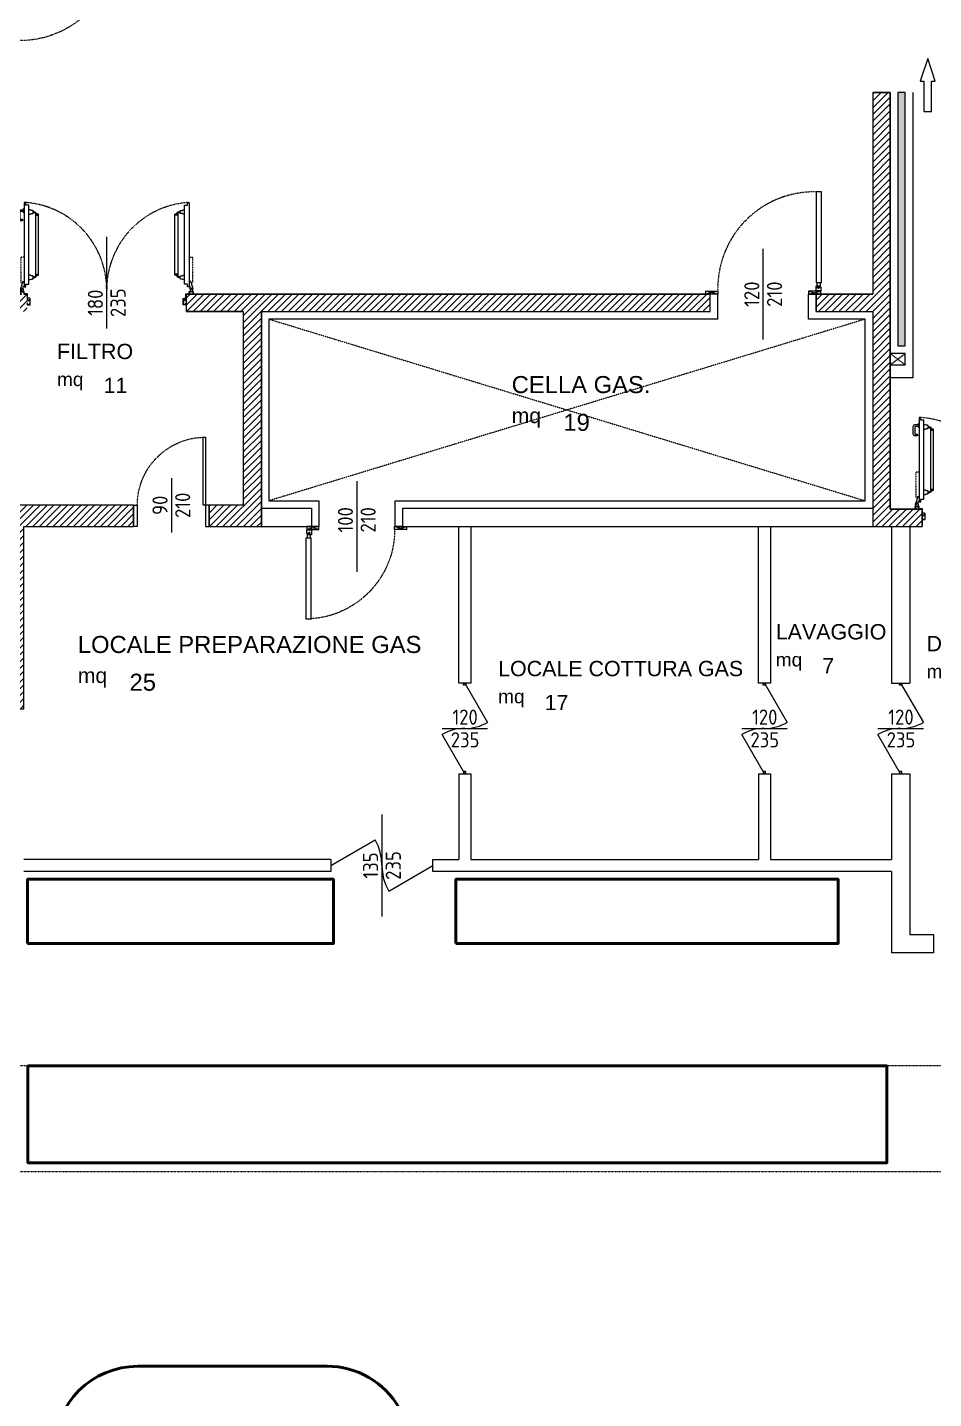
# Model space of a CAD drawing. Header units: millimetres. Extents: x 153 to 11230, y 154 to 10357.
# Drawn here: x 2943 to 4141, y 6955 to 8767 of the extents above; entities that cross this region are included whole.
import ezdxf
from ezdxf.enums import TextEntityAlignment as Align

# ---------------------------------------------------------------- set-up
doc = ezdxf.new("R2010")
doc.units = ezdxf.units.MM
for name, pattern in [('HIDDEN1', [0.1, 0.05, -0.05]), ('HIDDEN3', [0.25, 0.125, -0.125]), ('HIDDEN4', [0.125, 0.025, -0.1]), ('HIDEGIO', [0.25, 0.125, -0.125])]:
    doc.linetypes.add(name, pattern=pattern)
for name, color, linetype, lineweight in [('430_TAVOLATI_001-AM_0', 3, 'Continuous', 0), ('435_PARETI_CELLA_001-AM_0', 2, 'Continuous', 0), ('439_TESTI_SERRAMENTI_001-AM_0', 11, 'Continuous', 0), ('440_SIMBOLI_001-AM_0', 31, 'Continuous', 0), ('441_SERRAMENTI_001-AM_0', 1, 'Continuous', 0), ('454_PROIEZIONI_001-AM_0', 61, 'Continuous', 0), ('461_LAYOUT_SCHEMA_001-AM_0', 11, 'Continuous', 50), ('471_TESTI_POLIGONI_001-AM_0', 221, 'Continuous', 0), ('480_CAMPITURE_SIMB_REI_001-AM_0', 30, 'Continuous', 0)]:
    doc.layers.add(name, color=color, linetype=linetype, lineweight=lineweight)
doc.styles.add('AREA', font='arial.ttf')
doc.styles.get("Standard").update_dxf_attribs({"font": 'isocp.shx'})

# ---------------------------------------------------------------- blocks, each defined once
blk = doc.blocks.new('SUP-LOC')
at = {"style": 'AREA'}
blk.add_text('mq', height=20, dxfattribs=at).set_placement((7.7, -17.4))
for tag, p in [('NAME_LOC', (7.7, 22.3)), ('AREA_AREA', (62.9, -17.4))]:
    blk.add_attdef(tag, p, '', height=20, dxfattribs=at)
blk = doc.blocks.new('SALOON180')
at = {"linetype": 'Continuous'}
for points in [[(0, 90.0027), (0, -90.0027)], [(-90.00301, 0.00031), (-12.05764, 45.00104)], [(0, 0), (-0.7699, 11.74757), (-3.06658, 23.29422), (-6.85073, 34.44227), (-12.05764, 45.00104)], [(0, 0), (0.77006, -11.74773), (3.06681, -23.29437), (6.8512, -34.44243), (12.05733, -45.0012)], [(12.05733, -45.0012), (90.00239, 0.00031)]]:
    blk.add_lwpolyline(points, dxfattribs=at)
blk = doc.blocks.new('PORTA090')
blk.add_line((45, 36), (45, -36))
blk.add_lwpolyline([(0, 0), (3, 0), (3, 90), (0, 90)], close=True)
at = {"linetype": 'HIDDEN4'}
blk.add_arc((0, 0), 90, 0, 90, dxfattribs=at)
blk = doc.blocks.new('Etichetta_porte-H20')
for p in [(-15, 0), (15, 0)]:
    blk.add_attdef('000', text='', height=20, rotation=90).set_placement(p, align=Align.MIDDLE)
blk = doc.blocks.new('PORTA-CELLA_120')
for p, q in [((-17.2, 15.3), (-17.2, 135.3)), ((-17.2, 135.3), (-10.2, 135.3)), ((-10.2, 135.3), (-10.2, 15.3)), ((60, -60), (60, 60)), ((-10.2, 15.3), (-17.2, 15.3)), ((-14.4, 11.2), (-16, 8.8)), ((-16, 8.8), (-16, 4.6)), ((-16, 4.6), (-9, 4.6)), ((-16, 4), (-16, 4.6)), ((-16, 4), (0, 4)), ((0, 0), (-16, 4)), ((0, 4), (-16, 0)), ((-9, 4), (-16, 4)), ((-16, 0), (-16, 4)), ((0, 0), (-16, 0)), ((-15.6, 15.3), (-15.7, 15.3)), ((-15.6, 15.3), (-15.6, 15.3)), ((-15.5, 15.3), (-15.6, 15.3)), ((-15.5, 15.2), (-15.5, 15.3)), ((-15.4, 15.2), (-15.5, 15.2)), ((-15.3, 15.2), (-15.4, 15.2)), ((-15.3, 15.1), (-15.3, 15.2)), ((-15.3, 15.1), (-15.3, 15.1)), ((-15.2, 15.1), (-15.3, 15.1)), ((-15.2, 15), (-15.2, 15.1)), ((-15.2, 14.9), (-15.2, 15)), ((-15.1, 14.9), (-15.2, 14.9)), ((-15.1, 14.8), (-15.1, 14.9)), ((-15.1, 14.8), (-15.1, 14.8)), ((-15.1, 14.7), (-15.1, 14.8)), ((-15.1, 14.7), (-15.1, 10.1)), ((-11.1, 8.8), (-14.9, 8.8)), ((-10, 11.2), (-14.4, 11.2)), ((-13.8, 9.2), (-13.9, 9.1)), ((-13.9, 9.1), (-13.9, 9)), ((-13.9, 9), (-13.9, 8.9)), ((-13.9, 8.9), (-13.9, 8.8)), ((-13.9, 8.8), (-13.9, 8.7)), ((-13.9, 8.7), (-13.9, 8.6)), ((-13.9, 8.6), (-13.9, 8.5)), ((-13.9, 8.5), (-13.8, 8.4)), ((-13.7, 9.3), (-13.8, 9.2)), ((-13.8, 9.2), (-13.8, 9.2)), ((-13.8, 8.4), (-13.8, 8.3)), ((-13.8, 8.3), (-13.7, 8.3)), ((-13.6, 9.5), (-13.7, 9.4)), ((-13.7, 9.4), (-13.7, 9.3)), ((-13.7, 8.3), (-13.7, 8.2)), ((-13.7, 8.2), (-13.6, 8.1)), ((-13.5, 9.5), (-13.6, 9.5)), ((-13.6, 8.1), (-13.5, 8.1)), ((-13.4, 9.6), (-13.5, 9.5)), ((-13.5, 8.1), (-13.4, 8)), ((-13.3, 9.7), (-13.4, 9.6)), ((-13.4, 9.6), (-13.4, 9.6)), ((-13.4, 8), (-13.3, 7.9)), ((-13.4, 8), (-13.4, 8)), ((-13.2, 9.7), (-13.3, 9.7)), ((-13.3, 7.9), (-13.2, 7.9)), ((-13.1, 9.7), (-13.2, 9.7)), ((-13.2, 7.9), (-13.1, 7.9)), ((-13, 9.7), (-13.1, 9.7)), ((-13.1, 7.9), (-13, 7.9)), ((-13, 6.9), (-13, 10.7)), ((-12.9, 9.7), (-13, 9.7)), ((-13, 7.9), (-12.9, 7.9)), ((-12.8, 9.7), (-12.9, 9.7)), ((-12.9, 7.9), (-12.8, 7.9)), ((-12.7, 9.7), (-12.8, 9.7)), ((-12.8, 7.9), (-12.7, 7.9)), ((-12.6, 9.6), (-12.7, 9.7)), ((-12.7, 7.9), (-12.6, 8)), ((-12.5, 9.6), (-12.6, 9.6)), ((-12.6, 8), (-12.5, 8)), ((-12.5, 9.5), (-12.5, 9.6)), ((-12.4, 9.5), (-12.5, 9.5)), ((-12.5, 8.1), (-12.4, 8.1)), ((-12.5, 8), (-12.5, 8.1)), ((-12.3, 9.4), (-12.4, 9.5)), ((-12.4, 8.1), (-12.3, 8.2)), ((-12.3, 9.3), (-12.3, 9.4)), ((-12.2, 9.2), (-12.3, 9.3)), ((-12.3, 8.3), (-12.2, 8.3)), ((-12.3, 8.2), (-12.3, 8.3)), ((-12.2, 9.2), (-12.2, 9.2)), ((-12.1, 9.1), (-12.2, 9.2)), ((-12.2, 8.4), (-12.1, 8.5)), ((-12.2, 8.3), (-12.2, 8.4)), ((-12.1, 9), (-12.1, 9.1)), ((-12.1, 8.9), (-12.1, 9)), ((-12.1, 8.8), (-12.1, 8.9)), ((-12.1, 8.7), (-12.1, 8.8)), ((-12.1, 8.6), (-12.1, 8.7)), ((-12.1, 8.5), (-12.1, 8.6)), ((-11, 15), (-11.1, 14.9)), ((-11.1, 14.9), (-11.1, 14.8)), ((-11.1, 14.8), (-11.1, 14.7)), ((-11.1, 14.8), (-11.1, 14.8)), ((-11.1, 14.7), (-11.1, 11.2)), ((-11, 15.1), (-11, 15)), ((-10.9, 15.1), (-11, 15.1)), ((-11, 15), (-11, 15)), ((-10.9, 15.2), (-10.9, 15.1)), ((-10.8, 15.2), (-10.9, 15.2)), ((-10.7, 15.3), (-10.8, 15.2)), ((-10.8, 15.2), (-10.8, 15.2)), ((-10.6, 15.3), (-10.7, 15.3)), ((-10.6, 15.3), (-10.6, 15.3)), ((-10.5, 15.3), (-10.6, 15.3)), ((-10, 4.6), (-10, 11.2)), ((-9, 4.6), (-9, 4)), ((0, 4), (0, 0)), ((136, 4), (120, 4)), ((120, 4), (136, 0)), ((120, 0), (136, 4)), ((120, 4), (120, 0)), ((120, 0), (136, 0)), ((136, 4), (136, 0))]:
    blk.add_line(p, q)
at = {"linetype": 'HIDDEN4', "extrusion": (0, 0, -1)}
blk.add_ellipse((-11.4, 3.9), major_axis=(94.5, 93.6), ratio=0.975352, start_param=-0.792911, end_param=0.792911, dxfattribs=at)
blk = doc.blocks.new('PORTA-CELLA_100')
for p, q in [((-17.2, 15.3), (-17.2, 121.9)), ((-17.2, 121.9), (-10.2, 121.9)), ((-10.2, 121.9), (-10.2, 15.3)), ((50, -60), (50, 60)), ((-10.2, 15.3), (-17.2, 15.3)), ((-14.4, 11.2), (-16, 8.8)), ((-16, 8.8), (-16, 4.6)), ((-16, 4.6), (-9, 4.6)), ((-16, 4), (-16, 4.6)), ((-16, 4), (0, 4)), ((0, 0), (-16, 4)), ((0, 4), (-16, 0)), ((-9, 4), (-16, 4)), ((-16, 0), (-16, 4)), ((0, 0), (-16, 0)), ((-15.6, 15.3), (-15.7, 15.3)), ((-15.6, 15.3), (-15.6, 15.3)), ((-15.5, 15.3), (-15.6, 15.3)), ((-15.5, 15.2), (-15.5, 15.3)), ((-15.4, 15.2), (-15.5, 15.2)), ((-15.3, 15.2), (-15.4, 15.2)), ((-15.3, 15.1), (-15.3, 15.2)), ((-15.3, 15.1), (-15.3, 15.1)), ((-15.2, 15.1), (-15.3, 15.1)), ((-15.2, 15), (-15.2, 15.1)), ((-15.2, 14.9), (-15.2, 15)), ((-15.1, 14.9), (-15.2, 14.9)), ((-15.1, 14.8), (-15.1, 14.9)), ((-15.1, 14.8), (-15.1, 14.8)), ((-15.1, 14.7), (-15.1, 14.8)), ((-15.1, 14.7), (-15.1, 10.1)), ((-11.1, 8.8), (-14.9, 8.8)), ((-10, 11.2), (-14.4, 11.2)), ((-13.8, 9.2), (-13.9, 9.1)), ((-13.9, 9.1), (-13.9, 9)), ((-13.9, 9), (-13.9, 8.9)), ((-13.9, 8.9), (-13.9, 8.8)), ((-13.9, 8.8), (-13.9, 8.7)), ((-13.9, 8.7), (-13.9, 8.6)), ((-13.9, 8.6), (-13.9, 8.5)), ((-13.9, 8.5), (-13.8, 8.4)), ((-13.7, 9.3), (-13.8, 9.2)), ((-13.8, 9.2), (-13.8, 9.2)), ((-13.8, 8.4), (-13.8, 8.3)), ((-13.8, 8.3), (-13.7, 8.3)), ((-13.6, 9.5), (-13.7, 9.4)), ((-13.7, 9.4), (-13.7, 9.3)), ((-13.7, 8.3), (-13.7, 8.2)), ((-13.7, 8.2), (-13.6, 8.1)), ((-13.5, 9.5), (-13.6, 9.5)), ((-13.6, 8.1), (-13.5, 8.1)), ((-13.4, 9.6), (-13.5, 9.5)), ((-13.5, 8.1), (-13.4, 8)), ((-13.3, 9.7), (-13.4, 9.6)), ((-13.4, 9.6), (-13.4, 9.6)), ((-13.4, 8), (-13.3, 7.9)), ((-13.4, 8), (-13.4, 8)), ((-13.2, 9.7), (-13.3, 9.7)), ((-13.3, 7.9), (-13.2, 7.9)), ((-13.1, 9.7), (-13.2, 9.7)), ((-13.2, 7.9), (-13.1, 7.9)), ((-13, 9.7), (-13.1, 9.7)), ((-13.1, 7.9), (-13, 7.9)), ((-13, 6.9), (-13, 10.7)), ((-12.9, 9.7), (-13, 9.7)), ((-13, 7.9), (-12.9, 7.9)), ((-12.8, 9.7), (-12.9, 9.7)), ((-12.9, 7.9), (-12.8, 7.9)), ((-12.7, 9.7), (-12.8, 9.7)), ((-12.8, 7.9), (-12.7, 7.9)), ((-12.6, 9.6), (-12.7, 9.7)), ((-12.7, 7.9), (-12.6, 8)), ((-12.5, 9.6), (-12.6, 9.6)), ((-12.6, 8), (-12.5, 8)), ((-12.5, 9.5), (-12.5, 9.6)), ((-12.4, 9.5), (-12.5, 9.5)), ((-12.5, 8.1), (-12.4, 8.1)), ((-12.5, 8), (-12.5, 8.1)), ((-12.3, 9.4), (-12.4, 9.5)), ((-12.4, 8.1), (-12.3, 8.2)), ((-12.3, 9.3), (-12.3, 9.4)), ((-12.2, 9.2), (-12.3, 9.3)), ((-12.3, 8.3), (-12.2, 8.3)), ((-12.3, 8.2), (-12.3, 8.3)), ((-12.2, 9.2), (-12.2, 9.2)), ((-12.1, 9.1), (-12.2, 9.2)), ((-12.2, 8.4), (-12.1, 8.5)), ((-12.2, 8.3), (-12.2, 8.4)), ((-12.1, 9), (-12.1, 9.1)), ((-12.1, 8.9), (-12.1, 9)), ((-12.1, 8.8), (-12.1, 8.9)), ((-12.1, 8.7), (-12.1, 8.8)), ((-12.1, 8.6), (-12.1, 8.7)), ((-12.1, 8.5), (-12.1, 8.6)), ((-11, 15), (-11.1, 14.9)), ((-11.1, 14.9), (-11.1, 14.8)), ((-11.1, 14.8), (-11.1, 14.7)), ((-11.1, 14.8), (-11.1, 14.8)), ((-11.1, 14.7), (-11.1, 11.2)), ((-11, 15.1), (-11, 15)), ((-10.9, 15.1), (-11, 15.1)), ((-11, 15), (-11, 15)), ((-10.9, 15.2), (-10.9, 15.1)), ((-10.8, 15.2), (-10.9, 15.2)), ((-10.7, 15.3), (-10.8, 15.2)), ((-10.8, 15.2), (-10.8, 15.2)), ((-10.6, 15.3), (-10.7, 15.3)), ((-10.6, 15.3), (-10.6, 15.3)), ((-10.5, 15.3), (-10.6, 15.3)), ((-10, 4.6), (-10, 11.2)), ((-9, 4.6), (-9, 4)), ((0, 4), (0, 0)), ((116, 4), (100, 4)), ((100, 4), (116, 0)), ((100, 0), (116, 4)), ((100, 4), (100, 0)), ((100, 0), (116, 0)), ((116, 4), (116, 0))]:
    blk.add_line(p, q)
at = {"linetype": 'HIDDEN4'}
blk.add_arc((-18.2, 4), 118.2, 0, 86.1333, dxfattribs=at)
blk = doc.blocks.new('PORTA_US-REI-180')
for p, q in [((10.8, 104.2), (15, 104.2)), ((199.2, 104.2), (195, 104.2)), ((105, -45.2), (105, 75.8)), ((10.8, 26.5), (15, 26.5)), ((199.2, 26.5), (195, 26.5)), ((-4.6, 10.4), (-3.9, 10.4)), ((214.6, 10.4), (213.9, 10.4))]:
    blk.add_line(p, q)
at = {"ltscale": 20}
blk.add_lwpolyline([(-5, 109.3), (-9.1, 109.3, 0.414214), (-9.6, 108.8), (-9.6, 99.5, 0.414214), (-9.1, 99), (-6.1, 99), (-6.1, 96.7), (-9.6, 96.7, -0.414214), (-11.9, 99), (-11.9, 109.3, -0.414214), (-9.6, 111.6), (-5, 111.6), (-5, 110.4)], format="xyb", close=True, dxfattribs=at)
for points in [[(-3.9, 113.1), (-3.9, 110.4), (-3.9, 107.7), (-5, 107.7), (-5, 113.1)], [(-1.3, 13.1), (2.1, 13.1), (2.1, 117.7), (-1.7, 117.7), (-1.7, 121.1), (-3.9, 121.1), (-3.9, 9.7), (-1.7, 9.7), (-1.7, 13.1)], [(211.3, 13.1), (207.9, 13.1), (207.9, 117.7), (211.7, 117.7), (211.7, 121.1), (213.9, 121.1), (213.9, 9.7), (211.7, 9.7), (211.7, 13.1)]]:
    blk.add_lwpolyline(points, close=True, dxfattribs=at)
for points in [[(2.1, 105.7), (3.8, 105.7), (5.4, 106.5), (7.1, 106.5, 0.414214), (7.8, 107.2), (7.8, 108.6), (7.8, 110, 0.414214), (7.1, 110.7), (5.4, 110.7), (3.8, 111.5), (2.1, 111.5)], [(207.9, 105.7), (206.2, 105.7), (204.6, 106.5), (202.9, 106.5, -0.414214), (202.2, 107.2), (202.2, 108.6), (202.2, 110, -0.414214), (202.9, 110.7), (204.6, 110.7), (206.2, 111.5), (207.9, 111.5)], [(7.8, 107.9), (8.7, 107.9), (10.6, 107.1), (11.6, 106.2, -0.673028), (11.3, 105.6, 2.414214)], [(202.2, 107.9), (201.3, 107.9), (199.4, 107.1), (198.4, 106.2, 0.673028), (198.7, 105.6, -2.414214)], [(2.1, 19.2), (3.8, 19.2), (5.4, 20), (7.1, 20, 0.414214), (7.8, 20.7), (7.8, 22.1), (7.8, 23.5, 0.414214), (7.1, 24.2), (5.4, 24.2), (3.8, 25), (2.1, 25)], [(7.8, 22.8), (8.7, 22.8), (10.6, 23.6), (11.6, 24.5, 0.673028), (11.3, 25.1, -2.414214)], [(202.2, 22.8), (201.3, 22.8), (199.4, 23.6), (198.4, 24.5, -0.673028), (198.7, 25.1, 2.414214)], [(207.9, 19.2), (206.2, 19.2), (204.6, 20), (202.9, 20, -0.414214), (202.2, 20.7), (202.2, 22.1), (202.2, 23.5, -0.414214), (202.9, 24.2), (204.6, 24.2), (206.2, 25), (207.9, 25)], [(-5.3, 7), (-5.3, 9.7, -0.414214), (-4.6, 10.4, 0.414214)], [(215.3, 7), (215.3, 9.7, 0.414214), (214.6, 10.4, -0.414214)]]:
    blk.add_lwpolyline(points, format="xyb")
for points in [[(7.8, 109.3), (8.7, 109.3), (10.6, 108.5), (13.2, 106), (14.2, 105.6)], [(202.2, 109.3), (201.3, 109.3), (199.4, 108.5), (196.8, 106), (195.8, 105.6)], [(7.8, 21.4), (8.7, 21.4), (10.6, 22.2), (13.2, 24.7), (14.2, 25.1)], [(202.2, 21.4), (201.3, 21.4), (199.4, 22.2), (196.8, 24.7), (195.8, 25.1)], [(-6, 16.7), (-8.8, 7)], [(-8.8, 3.5), (-8.8, 7), (-8.1, 7.6), (-6, 7.6), (-5.3, 7), (-5.3, 3.5)], [(-7.6, 5.9), (-7.1, 5.9), (-6.6, 5.9)], [(-7.1, 5.4), (-7.1, 5.9), (-7.1, 6.4)], [(-6, 16.7), (-3.9, 16.7)], [(216, 16.7), (213.9, 16.7)], [(218.8, 3.5), (218.8, 7), (218.1, 7.6), (216, 7.6), (215.3, 7), (215.3, 3.5)], [(216, 16.7), (218.8, 7)], [(217.6, 5.9), (217.1, 5.9), (216.6, 5.9)], [(217.1, 5.4), (217.1, 5.9), (217.1, 6.4)], [(3.1, -5.7), (3.1, -5.4), (0.3, -5.4)], [(206.9, -5.7), (206.9, -5.4), (209.7, -5.4)]]:
    blk.add_lwpolyline(points)
for points in [[(11, 25.1), (14.9, 25.1, 0.414214), (15, 25.2), (15, 105.5, 0.414214), (14.9, 105.6), (11, 105.6, 0.414214), (10.8, 105.5), (10.8, 25.2, 0.414214)], [(199, 25.1), (195.2, 25.1, -0.414214), (195, 25.2), (195, 105.5, -0.414214), (195.2, 105.6), (199, 105.6, -0.414214), (199.2, 105.5), (199.2, 25.2, -0.414214)]]:
    blk.add_lwpolyline(points, format="xyb", close=True)
at = {"linetype": 'HIDDEN1', "ltscale": 0.5}
for points in [[(-3.9, 48.9), (-8.5, 48.9), (-8.5, 15.5), (-3.9, 15.5)], [(213.9, 48.9), (218.5, 48.9), (218.5, 15.5), (213.9, 15.5)]]:
    blk.add_lwpolyline(points, dxfattribs=at)
for points in [[(-7.5, 0.3), (-9.2, 0.3), (-9.2, 3.1), (-4.3, 3.1), (-4.3, 0), (0, 0), (0, -8.4), (3.5, -8.4), (3.5, -13.7), (0.2, -13.7), (0.2, -12), (0, -12), (0, -13.9), (3.7, -13.9), (3.7, -5.7), (3.1, -5.7), (3.1, -8.1), (0.3, -8.1), (0.3, 0.3), (-3.9, 0.3), (-3.9, 3.5), (-9.5, 3.5), (-9.5, 0), (-7.5, 0)], [(217.5, 0.3), (219.2, 0.3), (219.2, 3.1), (214.3, 3.1), (214.3, 0), (210, 0), (210, -8.4), (206.5, -8.4), (206.5, -13.7), (209.8, -13.7), (209.8, -12), (210, -12), (210, -13.9), (206.3, -13.9), (206.3, -5.7), (206.9, -5.7), (206.9, -8.1), (209.7, -8.1), (209.7, 0.3), (213.9, 0.3), (213.9, 3.5), (219.5, 3.5), (219.5, 0), (217.5, 0)]]:
    blk.add_lwpolyline(points, close=True)
at = {"linetype": 'HIDDEN4'}
for centre, start, end in [((-10.5, 5.9), 0, 85.6235), ((220.5, 5.9), 94.3765, 180)]:
    blk.add_arc(centre, 115.5, start, end, dxfattribs=at)
blk = doc.blocks.new('SALOON120')
for p, q in [((0, 0), (52, 30)), ((60, 30), (60, -30)), ((120, 0), (68, -30))]:
    blk.add_line(p, q)
for points in [[(0, -1.5), (3, -1.5), (3, 1.5), (0, 1.5)], [(120, -1.5), (117, -1.5), (117, 1.5), (120, 1.5)]]:
    blk.add_lwpolyline(points, close=True)
for centre, start, end in [((0, 0), 0, 30), ((120, 0), 180, 210)]:
    blk.add_arc(centre, 60, start, end)
blk = doc.blocks.new('PORTONE_300_REI')
for p, q in [((-150, 85), (-150, -115)), ((377, -30), (377, 0)), ((0, -30), (377, -30))]:
    blk.add_line(p, q)
at = {"linetype": 'HIDDEN1'}
for p, q in [((345, 0), (360, -20)), ((360, 0), (345, -20))]:
    blk.add_line(p, q, dxfattribs=at)
for points in [[(360, -20), (345, -20), (345, 0), (360, 0)], [(335, -20), (0, -20), (0, -10), (335, -10)]]:
    blk.add_lwpolyline(points, close=True)
at = {"ltscale": 10}
blk.add_lwpolyline([(-14.7, -59.6), (-44.7, -49.6), (-14.7, -39.6), (-14.7, -44.6), (25.3, -44.6), (25.3, -54.6), (-14.7, -54.6)], close=True, dxfattribs=at)
blk.add_solid([(335, -10), (0, -10), (335, -20), (0, -20)])

msp = doc.modelspace()

# ---------------------------------------------------------------- hatches: boundary and pattern name
at = {"layer": '480_CAMPITURE_SIMB_REI_001-AM_0', "ltscale": 2}
h = msp.add_hatch(dxfattribs=at)
h.set_pattern_fill('ANSI31', color=256, scale=2, style=0)
h.set_pattern_definition([(45, (763.3154, 379.208), (-4.490128, 4.490128), [])])
h.paths.add_polyline_path([(8468.32, 9100.208), (8445.32, 9100.208), (8445.32, 9083.55), (8468.32, 9083.55)], flags=17)
h.paths.add_polyline_path([(8468.32, 8920.208), (8445.32, 8920.208), (8445.32, 8933.55), (8468.32, 8933.55)], flags=17)
h.paths.add_polyline_path([(8468.32, 8897.208), (8483.32, 8897.208), (8483.32, 8920.208), (8468.32, 8920.208)], flags=17)
h.paths.add_polyline_path([(8050.324, 9100.208), (8050.324, 8532.208), (8570.32, 8532.208), (8570.32, 8510.728), (8593.32, 8510.728), (8593.32, 8920.208), (8550.533, 8920.208), (8550.533, 8897.208), (8573.32, 8897.208), (8573.319, 8555.208), (8073.324, 8555.208), (8073.324, 9100.208)])
h.paths.add_polyline_path([(8878.315, 8510.728), (8901.315, 8510.728), (8901.315, 8810.208), (8938.315, 8810.208), (8938.315, 8967.208), (8901.315, 8967.208), (8901.315, 9040.208), (8878.315, 9040.208), (8878.315, 8957.21), (8928.315, 8957.21), (8928.315, 8820.208), (8878.315, 8820.208)])
h.paths.add_polyline_path([(9314.875, 8816.258), (9337.875, 8816.258), (9337.875, 9100.208), (9314.875, 9100.208)])
h.paths.add_polyline_path([(9337.875, 8676.258), (9314.875, 8676.258), (9314.875, 8495.888), (9337.875, 8495.888)])
h.paths.add_polyline_path([(9252.875, 7920.158), (9252.875, 7897.158), (9337.875, 7897.158), (9337.875, 8355.888), (9314.875, 8355.888), (9314.875, 8128.148), (9252.875, 8128.148), (9252.875, 8105.148), (9314.875, 8105.148), (9314.875, 7920.158)])
h.paths.add_polyline_path([(8863.315, 8005.208), (8900.811, 8005.208), (8900.811, 8105.148), (8975.866, 8105.148), (8975.866, 8128.148), (8901.315, 8128.148), (8901.315, 8210.728), (8878.315, 8210.728), (8878.315, 8025.208), (8863.315, 8025.208)])
h.paths.add_polyline_path([(8878.315, 7945.208), (8878.315, 7897.158), (8971.866, 7897.158), (8971.866, 7920.158), (8900.735, 7920.158), (8900.735, 7945.208)])
h.paths.add_polyline_path([(7558.123, 8140.248), (7558.123, 8117.248), (8613.315, 8115.248), (8613.315, 8005.208), (8653.315, 8005.208), (8653.315, 8025.208), (8638.315, 8025.208), (8638.315, 8140.248), (8594.82, 8140.248), (8594.82, 8210.728), (8571.82, 8210.728), (8571.82, 8140.248)])
h.paths.add_polyline_path([(7124.61, 8117.218), (7408.123, 8117.218), (7408.123, 8140.213), (7124.61, 8140.213)])
h.paths.add_polyline_path([(6793.877, 8117.218), (6974.62, 8117.218), (6974.62, 8140.246), (6793.877, 8140.246)])
h.paths.add_polyline_path([(4383.47, 8680.658), (4383.47, 8130.018), (4335.815, 8130.018), (4335.815, 8107.018), (4350.161, 8107.018), (4350.161, 8005.205), (6117.268, 8005.205), (6117.268, 8117.218), (6643.915, 8117.218), (6643.921, 8140.221), (6093.242, 8140.221), (6093.242, 8030.208), (4375.518, 8030.249), (4375.625, 8107.018), (4406.47, 8107.018), (4406.47, 8680.658)])
h.paths.add_polyline_path([(4383.47, 9100.208), (4406.47, 9100.208), (4406.47, 8980.658), (4383.47, 8980.658)])
h.paths.add_polyline_path([(4083.47, 9100.208), (4060.47, 9100.208), (4060.47, 8980.658), (4083.47, 8980.658)])
h.paths.add_polyline_path([(3985.625, 8414.028), (3985.625, 8391.028), (4060.47, 8391.028), (4060.47, 8107.018), (4125.815, 8107.018), (4125.815, 8130.018), (4083.47, 8130.018), (4083.47, 8680.658), (4060.47, 8680.658), (4060.47, 8414.028)])
h.paths.add_polyline_path([(3183.566, 8135.018), (3183.566, 8107.018), (3252.566, 8107.018), (3252.566, 8391.028), (3845.625, 8391.028), (3845.625, 8414.028), (3153.071, 8414.028), (3153.071, 8391.028), (3228.566, 8391.028), (3228.566, 8135.018)])
h.paths.add_polyline_path([(2902.317, 8739.047), (2925.317, 8739.047), (2925.317, 8414.028), (2943.071, 8414.028), (2943.071, 8391.028), (2925.317, 8391.028), (2925.317, 8347.208), (2766.566, 8347.208), (2766.566, 8319.105), (2742.566, 8319.105), (2742.566, 8370.208), (2902.317, 8370.208)])
h.paths.add_polyline_path([(2902.317, 8879.045), (2925.315, 8879.045), (2925.315, 9040.208), (2902.317, 9040.208)])
h.paths.add_polyline_path([(2846.566, 7889.208), (2846.566, 7866.211), (2938.566, 7866.214), (2938.566, 8107.018), (3083.566, 8107.018), (3083.566, 8135.018), (2914.566, 8135.018), (2914.566, 8005.208), (2925.315, 8005.208), (2925.315, 7945.208), (2914.566, 7945.208), (2914.566, 7889.208)])
h.paths.add_polyline_path([(2776.566, 7866.209), (2776.566, 7889.208), (2766.566, 7889.208), (2766.566, 8103.015), (2843.289, 8103.015), (2843.289, 8117.015), (2742.566, 8117.015), (2742.566, 7866.208)])

# ---------------------------------------------------------------- linework, layer by layer
at = {"layer": '430_TAVOLATI_001-AM_0'}
for p, q in [((4060.47, 8680.658), (4060.47, 8414.028)), ((4060.47, 8680.658), (4083.47, 8680.658)), ((4083.47, 8680.658), (4083.47, 8130.018)), ((3153.071, 8414.028), (3845.625, 8414.028)), ((3153.071, 8414.028), (3153.071, 8391.028)), ((3845.625, 8391.028), (3845.625, 8414.028)), ((3985.625, 8391.028), (3985.625, 8414.028)), ((3985.625, 8414.028), (4060.47, 8414.028)), ((3228.625, 8391.028), (3153.071, 8391.028)), ((3228.566, 8391.028), (3228.566, 8135.018)), ((3252.566, 8391.028), (3845.625, 8391.028)), ((3252.566, 8391.028), (3252.566, 8107.018)), ((3985.625, 8391.028), (4060.47, 8391.028)), ((4060.47, 8391.028), (4060.47, 8107.018)), ((3083.566, 8135.018), (2914.566, 8135.018)), ((3083.566, 8135.018), (3083.566, 8107.018)), ((3228.566, 8135.018), (3183.566, 8135.018)), ((3183.566, 8135.018), (3183.566, 8107.018)), ((3252.566, 8131.018), (3318.585, 8131.018)), ((3318.585, 8131.018), (3318.585, 8107.018)), ((3439.36, 8131.018), (4060.47, 8131.018)), ((3439.36, 8107.018), (3439.36, 8131.018)), ((4083.47, 8130.018), (4125.815, 8130.018)), ((4125.815, 8130.018), (4125.815, 8107.018)), ((2938.566, 8107.018), (3083.566, 8107.018)), ((3183.566, 8107.018), (3318.585, 8107.018)), ((3439.36, 8107.018), (4125.815, 8107.018)), ((3513.315, 7900.113), (3513.315, 8107.018)), ((3529.315, 8107.018), (3529.315, 7900.113)), ((3909.315, 7900.113), (3909.315, 8107.018)), ((3925.315, 8107.018), (3925.315, 7900.113)), ((4085.315, 8107.018), (4085.315, 7900.113)), ((4109.315, 8107.018), (4109.315, 7900.113)), ((3529.315, 7900.113), (3513.315, 7900.113)), ((3925.315, 7900.113), (3909.315, 7900.113)), ((4085.315, 7900.113), (4109.315, 7900.113)), ((3513.315, 7780.113), (3513.315, 7667.018)), ((3513.315, 7780.113), (3529.315, 7780.113)), ((3529.315, 7780.113), (3529.315, 7667.018)), ((3909.315, 7780.113), (3909.315, 7667.018)), ((3909.315, 7780.113), (3925.315, 7780.113)), ((3925.315, 7780.113), (3925.315, 7667.018)), ((4085.315, 7780.113), (4085.315, 7667.018)), ((4085.315, 7780.113), (4109.315, 7780.113)), ((4109.315, 7780.113), (4109.315, 7567.795)), ((3344.305, 7667.018), (2938.566, 7667.018)), ((3344.305, 7667.018), (3344.305, 7651.008)), ((3479.305, 7667.018), (3513.315, 7667.018)), ((3479.305, 7651.008), (3479.305, 7667.018)), ((3529.315, 7667.018), (3909.315, 7667.018)), ((3925.315, 7667.018), (4085.315, 7667.018)), ((3344.305, 7651.008), (2938.566, 7651.008)), ((4085.315, 7651.008), (3479.305, 7651.008)), ((4085.315, 7651.018), (4085.315, 7543.795)), ((4109.315, 7567.795), (4140.812, 7567.795)), ((4140.812, 7567.795), (4140.812, 7543.795)), ((4140.812, 7543.795), (4085.315, 7543.795))]:
    msp.add_line(p, q, dxfattribs=at)
at = {"layer": '435_PARETI_CELLA_001-AM_0'}
for p, q in [((3855.615, 8414.028), (3845.625, 8414.028)), ((3855.615, 8381.028), (3855.615, 8414.028)), ((3985.625, 8414.028), (3975.625, 8414.028)), ((3975.625, 8381.028), (3975.625, 8414.028)), ((3855.615, 8381.028), (3262.566, 8381.028)), ((3262.566, 8381.028), (3262.566, 8141.018)), ((4050.47, 8381.028), (3975.625, 8381.028)), ((4050.47, 8141.018), (4050.47, 8381.028)), ((3262.566, 8141.018), (3328.585, 8141.018)), ((3328.585, 8141.018), (3328.585, 8107.018)), ((3429.36, 8141.018), (4050.47, 8141.018)), ((3429.36, 8107.018), (3429.36, 8141.018)), ((3328.585, 8107.018), (3318.585, 8107.018)), ((3439.36, 8107.018), (3429.36, 8107.018))]:
    msp.add_line(p, q, dxfattribs=at)
at = {"layer": '440_SIMBOLI_001-AM_0', "linetype": 'HIDDEN3'}
for p, q in [((4050.47, 8381.028), (3262.566, 8141.018)), ((3262.566, 8381.028), (4050.47, 8141.018))]:
    msp.add_line(p, q, dxfattribs=at)
at = {"layer": '441_SERRAMENTI_001-AM_0'}
for points in [[(3088.566, 8107.018), (3083.566, 8107.018), (3083.566, 8135.018), (3088.566, 8135.018)], [(3178.566, 8107.018), (3183.566, 8107.018), (3183.566, 8135.018), (3178.566, 8135.018)]]:
    msp.add_lwpolyline(points, close=True, dxfattribs=at)
at = {"layer": '454_PROIEZIONI_001-AM_0', "linetype": 'HIDEGIO'}
for p, q in [((8949.315, 7394.218), (798.315, 7394.218)), ((8949.315, 7254.218), (798.315, 7254.218))]:
    msp.add_line(p, q, dxfattribs=at)
at = {"layer": '461_LAYOUT_SCHEMA_001-AM_0'}
for points in [[(2943.616, 7555.805), (3347.629, 7555.805), (3347.629, 7640.808), (2943.616, 7640.808)], [(3509.607, 7555.805), (4014.622, 7555.805), (4014.622, 7640.808), (3509.607, 7640.808)], [(2944.09, 7394.218), (4079.09, 7394.218), (4079.09, 7266.218), (2944.09, 7266.218)]]:
    msp.add_lwpolyline(points, close=True, dxfattribs=at)
msp.add_lwpolyline([(3089.229, 6997.209), (3339.367, 6997.209, -1.00062891), (3339.229, 6777.209), (3089.229, 6777.209, -1)], format="xyb", close=True, dxfattribs=at)
at = {"layer": '480_CAMPITURE_SIMB_REI_001-AM_0'}
for points in [[(3985.625, 8414.028), (3985.625, 8391.028), (4060.47, 8391.028), (4060.47, 8107.018), (4125.815, 8107.018), (4125.815, 8130.018), (4083.47, 8130.018), (4083.47, 8680.658), (4060.47, 8680.658), (4060.47, 8414.028)], [(3183.566, 8135.018), (3183.566, 8107.018), (3252.566, 8107.018), (3252.566, 8391.028), (3845.625, 8391.028), (3845.625, 8414.028), (3153.071, 8414.028), (3153.071, 8391.028), (3228.566, 8391.028), (3228.566, 8135.018)]]:
    msp.add_lwpolyline(points, close=True, dxfattribs=at)
msp.add_lwpolyline([(2846.566, 7866.211), (2938.566, 7866.214), (2938.566, 8107.018), (3083.566, 8107.018), (3083.566, 8135.018), (2914.566, 8135.018), (2914.566, 8005.208), (2925.315, 8005.208), (2925.315, 7945.208), (2914.566, 7945.208), (2914.566, 7889.208), (2766.566, 7889.208), (2766.566, 8103.015), (2843.289, 8103.015), (2843.289, 8117.015), (2742.566, 8117.015), (2742.566, 7866.208), (2776.566, 7866.209)], dxfattribs=at)

# ---------------------------------------------------------------- block references
at = {"layer": '439_TESTI_SERRAMENTI_001-AM_0'}
ref = msp.add_blockref('Etichetta_porte-H20', (3915.625, 8414.028), dxfattribs=at)
ref.add_attrib('000', '120', dxfattribs={"layer": '0', "height": 20, "rotation": 90}).set_placement((3900.625, 8414.028), align=Align.MIDDLE)
ref.add_attrib('000', '210', dxfattribs={"layer": '0', "height": 20, "rotation": 90}).set_placement((3930.625, 8414.028), align=Align.MIDDLE)
ref = msp.add_blockref('Etichetta_porte-H20', (3048.071, 8402.692), dxfattribs=at)
ref.add_attrib('000', '180', dxfattribs={"layer": '0', "height": 20, "rotation": 90}).set_placement((3033.071, 8402.692), align=Align.MIDDLE)
ref.add_attrib('000', '235', dxfattribs={"layer": '0', "height": 20, "rotation": 90}).set_placement((3063.071, 8402.692), align=Align.MIDDLE)
ref = msp.add_blockref('Etichetta_porte-H20', (3133.566, 8135.018), dxfattribs=at)
ref.add_attrib('000', '90', dxfattribs={"layer": '0', "height": 20, "rotation": 90}).set_placement((3118.566, 8135.018), align=Align.MIDDLE)
ref.add_attrib('000', '210', dxfattribs={"layer": '0', "height": 20, "rotation": 90}).set_placement((3148.566, 8135.018), align=Align.MIDDLE)
ref = msp.add_blockref('Etichetta_porte-H20', (3378.585, 8115.795), dxfattribs=at)
ref.add_attrib('000', '100', dxfattribs={"layer": '0', "height": 20, "rotation": 90}).set_placement((3363.585, 8115.795), align=Align.MIDDLE)
ref.add_attrib('000', '210', dxfattribs={"layer": '0', "height": 20, "rotation": 90}).set_placement((3393.585, 8115.795), align=Align.MIDDLE)
at = {"layer": '439_TESTI_SERRAMENTI_001-AM_0', "linetype": 'Continuous'}
ref = msp.add_blockref('Etichetta_porte-H20', (3521.739, 7840.113), dxfattribs=dict(at, rotation=270))
ref.add_attrib('000', '120', dxfattribs={"layer": '0', "height": 20}).set_placement((3521.739, 7855.113), align=Align.MIDDLE)
ref.add_attrib('000', '235', dxfattribs={"layer": '0', "height": 20}).set_placement((3521.739, 7825.113), align=Align.MIDDLE)
ref = msp.add_blockref('Etichetta_porte-H20', (3917.739, 7840.113), dxfattribs=dict(at, rotation=270))
ref.add_attrib('000', '120', dxfattribs={"layer": '0', "height": 20}).set_placement((3917.739, 7855.113), align=Align.MIDDLE)
ref.add_attrib('000', '235', dxfattribs={"layer": '0', "height": 20}).set_placement((3917.739, 7825.113), align=Align.MIDDLE)
ref = msp.add_blockref('Etichetta_porte-H20', (4097.739, 7840.113), dxfattribs=dict(at, rotation=270))
ref.add_attrib('000', '120', dxfattribs={"layer": '0', "height": 20}).set_placement((4097.739, 7855.113), align=Align.MIDDLE)
ref.add_attrib('000', '235', dxfattribs={"layer": '0', "height": 20}).set_placement((4097.739, 7825.113), align=Align.MIDDLE)
at = {"layer": '439_TESTI_SERRAMENTI_001-AM_0'}
ref = msp.add_blockref('Etichetta_porte-H20', (3411.806, 7659.013), dxfattribs=at)
ref.add_attrib('000', '135', dxfattribs={"layer": '0', "height": 20, "rotation": 90}).set_placement((3396.806, 7659.013), align=Align.MIDDLE)
ref.add_attrib('000', '235', dxfattribs={"layer": '0', "height": 20, "rotation": 90}).set_placement((3426.806, 7659.013), align=Align.MIDDLE)
at = {"layer": '441_SERRAMENTI_001-AM_0'}
for name, p, rotation in [('PORTA-CELLA_120', (2925.317, 8869.045), 270), ('SALOON120', (3521.315, 7780.113), 90), ('SALOON120', (3917.315, 7780.113), 90), ('SALOON120', (4097.315, 7780.113), 90)]:
    msp.add_blockref(name, p, dxfattribs=dict(at, rotation=rotation))
at = {"layer": '441_SERRAMENTI_001-AM_0', "xscale": -1}
for name, p, rotation in [('PORTONE_300_REI', (4083.47, 8680.658), 90), ('PORTA-CELLA_100', (3328.585, 8107.018), 180)]:
    msp.add_blockref(name, p, dxfattribs=dict(at, rotation=rotation))
at = {"layer": '441_SERRAMENTI_001-AM_0'}
for p in [(2943.071, 8414.028), (4125.815, 8130.018)]:
    msp.add_blockref('PORTA_US-REI-180', p, dxfattribs=at)
at = {"layer": '441_SERRAMENTI_001-AM_0', "xscale": -1}
for name, p in [('PORTA-CELLA_120', (3975.625, 8414.028)), ('PORTA090', (3178.566, 8135.018))]:
    msp.add_blockref(name, p, dxfattribs=at)
at = {"layer": '441_SERRAMENTI_001-AM_0', "xscale": 0.749977500676323, "yscale": 0.749977500676323, "zscale": 0.749977500676323}
msp.add_blockref('SALOON180', (3411.806, 7659.013), dxfattribs=at)
at = {"layer": '471_TESTI_POLIGONI_001-AM_0'}
ref = msp.add_blockref('SUP-LOC', (2975.509, 8308.194), dxfattribs=dict(at, xscale=0.9, yscale=0.9, zscale=0.9))
ref.add_attrib('NAME_LOC', 'FILTRO', (2982.439, 8328.243), dxfattribs={"layer": '0', "height": 20.25, "style": 'AREA'})
ref.add_attrib('AREA_AREA', '11', (3043.937, 8283.356), dxfattribs={"layer": '0', "height": 20.25, "style": 'AREA'})
ref = msp.add_blockref('SUP-LOC', (3575.586, 8261.023), dxfattribs=at)
ref.add_attrib('NAME_LOC', 'CELLA GAS.', (3583.285, 8283.299), dxfattribs={"layer": '0', "height": 22.5, "style": 'AREA'})
ref.add_attrib('AREA_AREA', '19', (3651.617, 8233.425), dxfattribs={"layer": '0', "height": 22.5, "style": 'AREA'})
ref = msp.add_blockref('SUP-LOC', (3925.315, 7937.678), dxfattribs=dict(at, xscale=0.9, yscale=0.9, zscale=0.9))
ref.add_attrib('NAME_LOC', 'LAVAGGIO', (3932.245, 7957.727), dxfattribs={"layer": '0', "height": 20.25, "style": 'AREA'})
ref.add_attrib('AREA_AREA', '7', (3993.743, 7912.84), dxfattribs={"layer": '0', "height": 20.25, "style": 'AREA'})
ref = msp.add_blockref('SUP-LOC', (3002.245, 7917.573), dxfattribs=at)
ref.add_attrib('NAME_LOC', 'LOCALE PREPARAZIONE GAS', (3009.945, 7939.849), dxfattribs={"layer": '0', "height": 22.5, "style": 'AREA'})
ref.add_attrib('AREA_AREA', '25', (3078.276, 7889.974), dxfattribs={"layer": '0', "height": 22.5, "style": 'AREA'})
ref = msp.add_blockref('SUP-LOC', (4124.584, 7922.005), dxfattribs=dict(at, xscale=0.9, yscale=0.9, zscale=0.9))
ref.add_attrib('NAME_LOC', 'DISIMPEGNO', (4131.513, 7942.054), dxfattribs={"layer": '0', "height": 20.25, "style": 'AREA'})
ref.add_attrib('AREA_AREA', '13', (4193.012, 7897.167), dxfattribs={"layer": '0', "height": 20.25, "style": 'AREA'})
ref = msp.add_blockref('SUP-LOC', (3558.453, 7889.108), dxfattribs=dict(at, xscale=0.9, yscale=0.9, zscale=0.9))
ref.add_attrib('NAME_LOC', 'LOCALE COTTURA GAS', (3565.382, 7909.157), dxfattribs={"layer": '0', "height": 20.25, "style": 'AREA'})
ref.add_attrib('AREA_AREA', '17', (3626.881, 7864.27), dxfattribs={"layer": '0', "height": 20.25, "style": 'AREA'})

doc.saveas('drawing.dxf')
